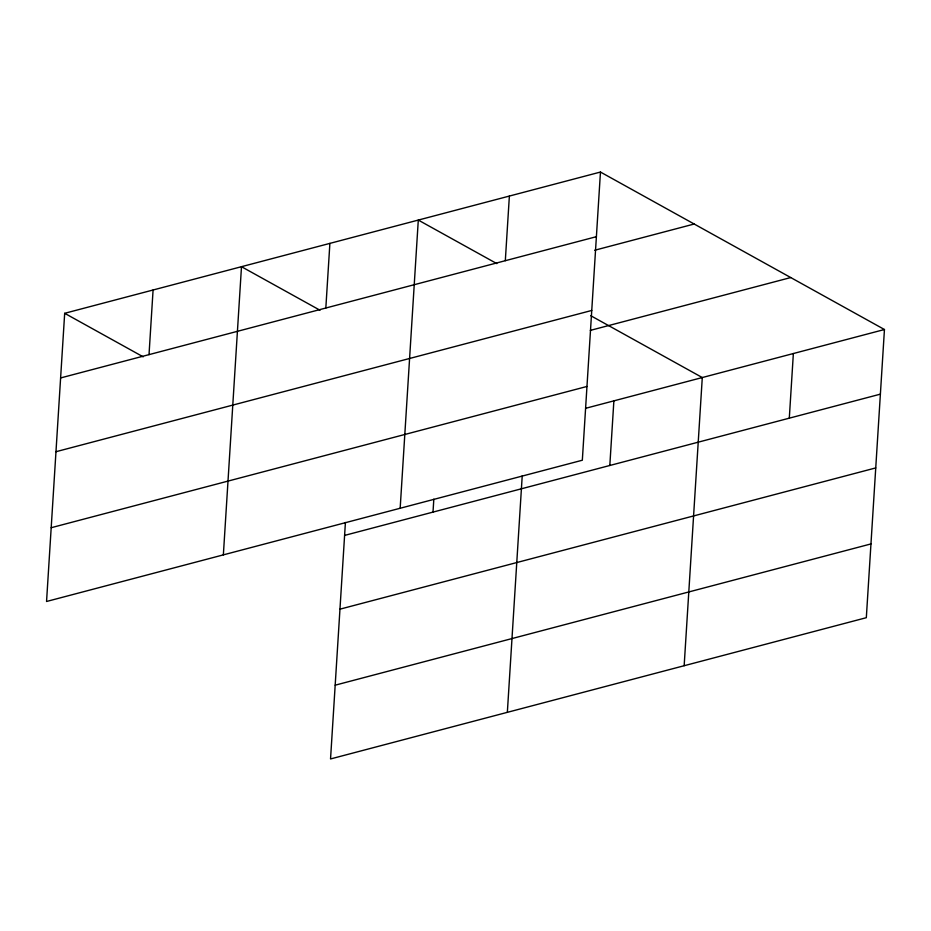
<?xml version="1.0" encoding="UTF-8"?>
<svg xmlns="http://www.w3.org/2000/svg" width="931" height="931" viewBox="0 0 931 931"><rect width="100%" height="100%" fill="white"/><g stroke="black" fill="none" stroke-linecap="round" stroke-linejoin="round"><path stroke-width="1.4" d="M64.681 313.305L46.55 601.484L582.329 460.228L600.46 172.049L64.681 313.305L143.199 356.841M149.018 354.63L153.08 290.007M223.359 554.864L241.49 266.697L320.008 310.232M325.827 308.021L329.888 243.387M345.413 522.477L330.54 758.951L866.319 617.695L884.45 329.516L600.46 172.049M400.167 508.256L418.298 220.077L496.817 263.613M433.008 512.097L433.823 499.167M505.312 260.692L509.373 196.069M507.348 712.331L522.221 475.857M609.817 465.477L613.878 400.854M684.157 665.712L702.288 377.544L590.778 315.725M789.302 418.159L793.363 353.536M60.62 377.939L596.399 236.683M594.688 250.253L694.177 224.022M55.976 451.71L591.755 310.454M590.324 330.389L790.733 277.554M51.193 527.714L586.972 386.458M585.82 408.255L884.45 329.516M344.61 535.406L880.389 394.15M339.966 609.165L875.745 467.921M335.183 685.181L870.962 543.925"/></g></svg>
